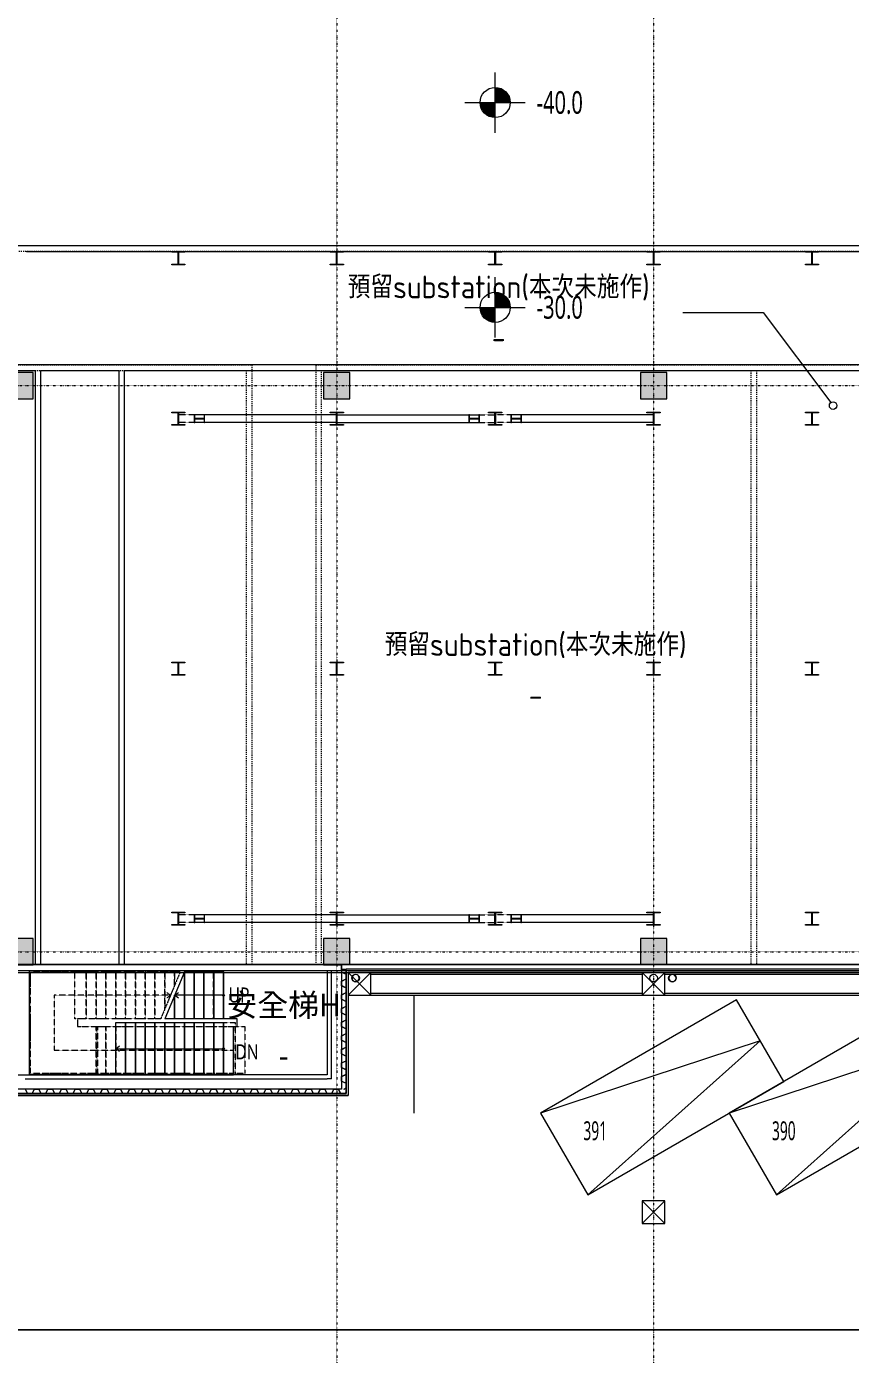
# Model space of a CAD drawing. Extents: x -76427 to 292734, y -42117 to 131250.
# Drawn here: x 68575 to 90421, y -10672 to 24513 of the extents above; entities that cross this region are included whole.
import ezdxf
from ezdxf.enums import TextEntityAlignment as Align

# ---------------------------------------------------------------- set-up
doc = ezdxf.new("R2010")
doc.units = 0
doc.header["$LTSCALE"] = 10
for name, pattern in [('H12PL1$0$CENTERK4', [0.3582, 0.3333, -0.0083, 0.0083, -0.0083]), ('H12PL1$0$JJP_三點線', [0.9, 0.3, -0.15, 0, -0.15, 0, -0.15, 0, -0.15]), ('H12PL1$0$JJP_虛線(退縮線、投影線、地下室範圍、非屬本工程、圖面分區)', [0.45, 0.3, -0.15]), ('H12PL1$0$虛線', [0.846667, 0.423333, -0.423333]), ('XFM7P10ICA$0$H12PL1$0$JJP_三點線', [0.9, 0.3, -0.15, 0, -0.15, 0, -0.15, 0, -0.15]), ('XFM7P10ICA$0$H12PL1$0$TAI_虛線', [5.644, 2.822, -2.822])]:
    doc.linetypes.add(name, pattern=pattern)
for name, color, linetype in [('H12PL1$0$A-LABEL-HIGH.200K', 252, 'Continuous'), ('H12PL1$0$A-OBJE-MEP', 252, 'Continuous'), ('H12PL1$0$A-STRS', 252, 'Continuous'), ('H12PL1$0$A-TEXT', 252, 'Continuous'), ('H12PL1$0$A-WALL-EX', 252, 'Continuous'), ('H12PL1$0$A-WALL-IN', 252, 'Continuous'), ('H12PL1$0$A-WALL-IN.200K', 252, 'Continuous'), ('H12PL1$0$A-ZONE', 252, 'Continuous'), ('H12PL1$0$Hattch', 252, 'Continuous'), ('H12PL1$0$L10_14_DRAN', 252, 'Continuous'), ('H12PL1$0$L10_14_KABE1', 252, 'Continuous'), ('H12PL1$0$L10_14_PKG', 252, 'Continuous'), ('H12PL1$0$L10_14_PKG-NN', 252, 'Continuous'), ('H12PL1$0$L10_14_SIKICHI', 252, 'Continuous'), ('H12PL1$0$L10_14_SITE', 252, 'Continuous'), ('H12PL1$0$L10_14_SUGATA3', 252, 'Continuous'), ('H12PL1$0$S-BEAM-SHOW.200K', 252, 'Continuous'), ('H12PL1$0$S-COL', 252, 'Continuous'), ('H12PL1$0$S-COL.200K', 252, 'Continuous'), ('H12PL1$0$S-FNDN', 252, 'Continuous'), ('H12PL1$0$S-GRID', 252, 'Continuous'), ('H12PL1$0$S-SLAB-SHOW', 252, 'Continuous'), ('H12PL1$0$S-SLAB-SHOW.200K', 252, 'Continuous'), ('XFM7P10ICA$0$H12PL1$0$A-OBJE-MEP', 252, 'Continuous'), ('XFM7P10ICA$0$H12PL1$0$A-WALL-EX', 252, 'Continuous'), ('XFM7P10ICA$0$H12PL1$0$A-WALL-IN', 252, 'Continuous'), ('XFM7P10ICA$0$H12PL1$0$A-WALL-IN-200K.200K', 252, 'Continuous'), ('XFM7P10ICA$0$H12PL1$0$A-ZONE', 252, 'Continuous'), ('XFM7P10ICA$0$H12PL1$0$Hattch', 252, 'Continuous'), ('XFM7P10ICA$0$H12PL1$0$L-ROAD', 252, 'Continuous'), ('XFM7P10ICA$0$H12PL1$0$S-COL', 252, 'Continuous'), ('XFM7P10ICA$0$H12PL1$0$S-FNDN', 252, 'Continuous'), ('XFM7P10ICA$0$H12PL1$0$S-GRID', 252, 'Continuous')]:
    doc.layers.add(name, color=color, linetype=linetype)
doc.styles.add('H12PL1$0$Standard', font='', dxfattribs={"width": 0.8})
doc.styles.add('XFM7P10ICA$0$H12PL1$0$Standard', font='isocp.shx', dxfattribs={"bigfont": 'chineset.shx'})
doc.styles.get('H12PL1$0$Standard').set_extended_font_data('Microsoft JhengHei')

# ---------------------------------------------------------------- blocks, each defined once
blk = doc.blocks.new('XFM7P10ICA$0$H12PL1')
at = {"layer": 'XFM7P10ICA$0$H12PL1$0$Hattch', "linetype": 'Continuous', "lineweight": 0}
for points in [[(68050, 14650), (68750, 14650), (68750, 15350), (68050, 15350)], [(76450, 14650), (77150, 14650), (77150, 15350), (76450, 15350)], [(84850, 14650), (85550, 14650), (85550, 15350), (84850, 15350)], [(68050, 350), (68050, -350), (68150, -350), (68270, -350), (68750, -350), (68750, 350)], [(76450, -350), (76930, -350), (77050, -350), (77150, -350), (77150, 350), (76450, 350)], [(84850, 350), (84850, -350), (85550, -350), (85550, 350)]]:
    blk.add_hatch(color=256, dxfattribs=at).paths.add_polyline_path(points)
at = {"layer": 'XFM7P10ICA$0$H12PL1$0$A-OBJE-MEP', "lineweight": 0, "flags": 128}
for points in [[(77395, -700, 1), (77205, -700, 1)], [(85795, -700, 1), (85605, -700, 1)]]:
    blk.add_lwpolyline(points, format="xyb", close=True, dxfattribs=at)
at = {"layer": 'XFM7P10ICA$0$H12PL1$0$A-OBJE-MEP', "lineweight": 0}
for centre in [(77300, -700), (85700, -700)]:
    blk.add_circle(centre, 100, dxfattribs=at)
at = {"layer": 'XFM7P10ICA$0$H12PL1$0$A-WALL-EX', "lineweight": 0}
for p, q in [((77050, -350), (76930, -350)), ((76930, -350), (76930, -465)), ((77050, -350), (76930, -350)), ((76930, -465), (77050, -465)), ((76930, -465), (77050, -465)), ((126700, -465), (77050, -465))]:
    blk.add_line(p, q, dxfattribs=at)
at = {"layer": 'XFM7P10ICA$0$H12PL1$0$A-WALL-EX', "lineweight": 0, "flags": 128}
for points in [[(76930, -350), (76930, -3640)], [(77050, -350), (76930, -350)], [(126700, -350), (77050, -350)], [(77050, -500), (77050, -465)], [(77050, -3640), (77050, -465)], [(77050, -500), (126700, -500)], [(68150, -3760), (77050, -3760)], [(76930, -3640), (68270, -3640)], [(77050, -3760), (77050, -3640)]]:
    blk.add_lwpolyline(points, dxfattribs=at)
at = {"layer": 'XFM7P10ICA$0$H12PL1$0$A-WALL-IN', "lineweight": 0, "flags": 128}
for points in [[(76450, -350), (68750, -350)], [(76930, -500), (76930, -350)], [(68270, -500), (76930, -500)]]:
    blk.add_lwpolyline(points, dxfattribs=at)
at = {"layer": 'XFM7P10ICA$0$H12PL1$0$A-WALL-IN-200K.200K', "linetype": 'XFM7P10ICA$0$H12PL1$0$TAI_虛線', "lineweight": 0}
for points in [[(167450, 18700), (18450, 18700)], [(167450, 18550), (18450, 18550)], [(18450, 15550), (74550, 15550), (74550, -350)], [(76250, -350), (76250, 15550), (167450, 15550)], [(18450, 15400), (74400, 15400), (74400, -350)], [(76400, -350), (76400, 15400), (167450, 15400)], [(87775, 15400), (87775, -350)], [(87925, 15400), (87925, -350)]]:
    blk.add_lwpolyline(points, dxfattribs=at)
at = {"layer": 'XFM7P10ICA$0$H12PL1$0$A-ZONE', "lineweight": 0}
for p, q in [((85979.49, 16940.16), (88106.61, 16940.16)), ((88106.61, 16940.16), (89900.56, 14548.24))]:
    blk.add_line(p, q, dxfattribs=at)
blk.add_circle((89960.56, 14468.24), 100, dxfattribs=at)
at = {"layer": 'XFM7P10ICA$0$H12PL1$0$Hattch', "lineweight": 0}
for p, q in [((76930, -540.2), (77048.32, -599.36)), ((76931.68, -539.16), (76931.68, -465)), ((76931.68, -539.16), (77050, -598.32)), ((77048.32, -721.04), (77048.32, -599.36)), ((76930, -781.24), (77048.32, -722.08)), ((76930, -901.24), (76930, -781.24)), ((76930, -901.24), (77048.32, -960.4)), ((76931.68, -782.27), (77050, -723.11)), ((76931.68, -900.2), (76931.68, -782.27)), ((76931.68, -900.2), (77050, -959.36)), ((77048.32, -1082.08), (77048.32, -960.4)), ((77050, -959.36), (77050, -1083.11)), ((76930, -1142.27), (77048.32, -1083.11)), ((76930, -1262.27), (76930, -1142.27)), ((76930, -1262.27), (77048.32, -1321.43)), ((76931.68, -1143.31), (77050, -1084.15)), ((76931.68, -1261.24), (76931.68, -1143.31)), ((76931.68, -1261.24), (77050, -1320.4)), ((77048.32, -1443.11), (77048.32, -1321.43)), ((77050, -1320.4), (77050, -1444.15)), ((76930, -1503.31), (77048.32, -1444.15)), ((76930, -1623.31), (76930, -1503.31)), ((76930, -1623.31), (77048.32, -1682.47)), ((76931.68, -1504.35), (77050, -1445.19)), ((76931.68, -1622.27), (76931.68, -1504.35)), ((76931.68, -1622.27), (77050, -1681.43)), ((77048.32, -1804.15), (77048.32, -1682.47)), ((77050, -1681.43), (77050, -1805.19)), ((76930, -1864.35), (77048.32, -1805.19)), ((76930, -1984.35), (76930, -1864.35)), ((76930, -1984.35), (77048.32, -2043.51)), ((76931.68, -1865.39), (77050, -1806.23)), ((76931.68, -1983.31), (76931.68, -1865.39)), ((76931.68, -1983.31), (77050, -2042.47)), ((77048.32, -2165.19), (77048.32, -2043.51)), ((77050, -2042.47), (77050, -2166.23)), ((76930, -2225.39), (77048.32, -2166.23)), ((76930, -2345.39), (76930, -2225.39)), ((76930, -2345.39), (77048.32, -2404.55)), ((76931.68, -2226.43), (77050, -2167.27)), ((76931.68, -2344.35), (76931.68, -2226.43)), ((76931.68, -2344.35), (77050, -2403.51)), ((77048.32, -2526.23), (77048.32, -2404.55)), ((77050, -2403.51), (77050, -2527.27)), ((76930, -2586.43), (77048.32, -2527.27)), ((76930, -2706.43), (76930, -2586.43)), ((76930, -2706.43), (77048.32, -2765.59)), ((76931.68, -2587.47), (77050, -2528.31)), ((76931.68, -2705.39), (76931.68, -2587.47)), ((76931.68, -2705.39), (77050, -2764.55)), ((77048.32, -2887.27), (77048.32, -2765.59)), ((77050, -2764.55), (77050, -2888.31)), ((76930, -2947.47), (77048.32, -2888.31)), ((76930, -3067.47), (76930, -2947.47)), ((76930, -3067.47), (77048.32, -3126.63)), ((76931.68, -2948.5), (77050, -2889.34)), ((76931.68, -3066.43), (76931.68, -2948.5)), ((76931.68, -3066.43), (77050, -3125.59)), ((77048.32, -3248.31), (77048.32, -3126.63)), ((77050, -3125.59), (77050, -3249.34)), ((76930, -3308.5), (77048.32, -3249.34)), ((76930, -3428.5), (76930, -3308.5)), ((76930, -3428.5), (77048.32, -3487.66)), ((76931.68, -3309.54), (77050, -3250.38)), ((76931.68, -3427.47), (76931.68, -3309.54)), ((76931.68, -3427.47), (77050, -3486.63)), ((77048.32, -3609.34), (77048.32, -3487.66)), ((77050, -3486.63), (77050, -3610.38)), ((68537.08, -3641.68), (68596.24, -3760)), ((68538.12, -3640), (68597.28, -3758.32)), ((68721.03, -3760), (68597.28, -3760)), ((68598.31, -3758.32), (68719.99, -3758.32)), ((68779.15, -3640), (68719.99, -3758.32)), ((68780.19, -3641.68), (68721.03, -3760)), ((68779.15, -3640), (68899.15, -3640)), ((68780.19, -3641.68), (68898.12, -3641.68)), ((68898.12, -3641.68), (68957.28, -3760)), ((68899.15, -3640), (68958.31, -3758.32)), ((69082.07, -3760), (68958.31, -3760)), ((68959.35, -3758.32), (69081.03, -3758.32)), ((69140.19, -3640), (69081.03, -3758.32)), ((69141.23, -3641.68), (69082.07, -3760)), ((69140.19, -3640), (69260.19, -3640)), ((69141.23, -3641.68), (69259.15, -3641.68)), ((69259.15, -3641.68), (69318.31, -3760)), ((69260.19, -3640), (69319.35, -3758.32)), ((69443.11, -3760), (69319.35, -3760)), ((69320.39, -3758.32), (69442.07, -3758.32)), ((69501.23, -3640), (69442.07, -3758.32)), ((69502.27, -3641.68), (69443.11, -3760)), ((69501.23, -3640), (69621.23, -3640)), ((69502.27, -3641.68), (69620.19, -3641.68)), ((69620.19, -3641.68), (69679.35, -3760)), ((69621.23, -3640), (69680.39, -3758.32)), ((69804.15, -3760), (69680.39, -3760)), ((69681.43, -3758.32), (69803.11, -3758.32)), ((69862.27, -3640), (69803.11, -3758.32)), ((69863.31, -3641.68), (69804.15, -3760)), ((69862.27, -3640), (69982.27, -3640)), ((69863.31, -3641.68), (69981.23, -3641.68)), ((69981.23, -3641.68), (70040.39, -3760)), ((69982.27, -3640), (70041.43, -3758.32)), ((70165.19, -3760), (70041.43, -3760)), ((70042.47, -3758.32), (70164.15, -3758.32)), ((70223.31, -3640), (70164.15, -3758.32)), ((70224.35, -3641.68), (70165.19, -3760)), ((70223.31, -3640), (70343.31, -3640)), ((70224.35, -3641.68), (70342.27, -3641.68)), ((70342.27, -3641.68), (70401.43, -3760)), ((70343.31, -3640), (70402.47, -3758.32)), ((70526.22, -3760), (70402.47, -3760)), ((70403.51, -3758.32), (70525.19, -3758.32)), ((70584.35, -3640), (70525.19, -3758.32)), ((70585.38, -3641.68), (70526.22, -3760)), ((70584.35, -3640), (70704.35, -3640)), ((70585.38, -3641.68), (70703.31, -3641.68)), ((70703.31, -3641.68), (70762.47, -3760)), ((70704.35, -3640), (70763.51, -3758.32)), ((70887.26, -3760), (70763.51, -3760)), ((70764.54, -3758.32), (70886.22, -3758.32)), ((70945.38, -3640), (70886.22, -3758.32)), ((70946.42, -3641.68), (70887.26, -3760)), ((70945.38, -3640), (71065.38, -3640)), ((70946.42, -3641.68), (71064.35, -3641.68)), ((71064.35, -3641.68), (71123.51, -3760)), ((71065.38, -3640), (71124.54, -3758.32)), ((71248.3, -3760), (71124.54, -3760)), ((71125.58, -3758.32), (71247.26, -3758.32)), ((71306.42, -3640), (71247.26, -3758.32)), ((71307.46, -3641.68), (71248.3, -3760)), ((71306.42, -3640), (71426.42, -3640)), ((71307.46, -3641.68), (71425.38, -3641.68)), ((71425.38, -3641.68), (71484.54, -3760)), ((71426.42, -3640), (71485.58, -3758.32)), ((71609.34, -3760), (71485.58, -3760)), ((71486.62, -3758.32), (71608.3, -3758.32)), ((71667.46, -3640), (71608.3, -3758.32)), ((71668.5, -3641.68), (71609.34, -3760)), ((71667.46, -3640), (71787.46, -3640)), ((71668.5, -3641.68), (71786.42, -3641.68)), ((71786.42, -3641.68), (71845.58, -3760)), ((71787.46, -3640), (71846.62, -3758.32)), ((71970.38, -3760), (71846.62, -3760)), ((71847.66, -3758.32), (71969.34, -3758.32)), ((72028.5, -3640), (71969.34, -3758.32)), ((72029.54, -3641.68), (71970.38, -3760)), ((72028.5, -3640), (72148.5, -3640)), ((72029.54, -3641.68), (72147.46, -3641.68)), ((72147.46, -3641.68), (72206.62, -3760)), ((72148.5, -3640), (72207.66, -3758.32)), ((72331.42, -3760), (72207.66, -3760)), ((72208.7, -3758.32), (72330.38, -3758.32)), ((72389.54, -3640), (72330.38, -3758.32)), ((72390.58, -3641.68), (72331.42, -3760)), ((72389.54, -3640), (72509.54, -3640)), ((72390.58, -3641.68), (72508.5, -3641.68)), ((72508.5, -3641.68), (72567.66, -3760)), ((72509.54, -3640), (72568.7, -3758.32)), ((72692.45, -3760), (72568.7, -3760)), ((72569.74, -3758.32), (72691.42, -3758.32)), ((72750.58, -3640), (72691.42, -3758.32)), ((72751.61, -3641.68), (72692.45, -3760)), ((72750.58, -3640), (72870.58, -3640)), ((72751.61, -3641.68), (72869.54, -3641.68)), ((72869.54, -3641.68), (72928.7, -3760)), ((72870.58, -3640), (72929.74, -3758.32)), ((73053.49, -3760), (72929.74, -3760)), ((72930.77, -3758.32), (73052.45, -3758.32)), ((73111.61, -3640), (73052.45, -3758.32)), ((73112.65, -3641.68), (73053.49, -3760)), ((73111.61, -3640), (73231.61, -3640)), ((73112.65, -3641.68), (73230.58, -3641.68)), ((73230.58, -3641.68), (73289.74, -3760)), ((73231.61, -3640), (73290.77, -3758.32)), ((73414.53, -3760), (73290.77, -3760)), ((73291.81, -3758.32), (73413.49, -3758.32)), ((73472.65, -3640), (73413.49, -3758.32)), ((73473.69, -3641.68), (73414.53, -3760)), ((73472.65, -3640), (73592.65, -3640)), ((73473.69, -3641.68), (73591.61, -3641.68)), ((73591.61, -3641.68), (73650.77, -3760)), ((73592.65, -3640), (73651.81, -3758.32)), ((73775.57, -3760), (73651.81, -3760)), ((73652.85, -3758.32), (73774.53, -3758.32)), ((73833.69, -3640), (73774.53, -3758.32)), ((73834.73, -3641.68), (73775.57, -3760)), ((73833.69, -3640), (73953.69, -3640)), ((73834.73, -3641.68), (73952.65, -3641.68)), ((73952.65, -3641.68), (74011.81, -3760)), ((73953.69, -3640), (74012.85, -3758.32)), ((74136.61, -3760), (74012.85, -3760)), ((74013.89, -3758.32), (74135.57, -3758.32)), ((74194.73, -3640), (74135.57, -3758.32)), ((74195.77, -3641.68), (74136.61, -3760)), ((74194.73, -3640), (74314.73, -3640)), ((74195.77, -3641.68), (74313.69, -3641.68)), ((74313.69, -3641.68), (74372.85, -3760)), ((74314.73, -3640), (74373.89, -3758.32)), ((74497.65, -3760), (74373.89, -3760)), ((74374.93, -3758.32), (74496.61, -3758.32)), ((74555.77, -3640), (74496.61, -3758.32)), ((74556.81, -3641.68), (74497.65, -3760)), ((74555.77, -3640), (74675.77, -3640)), ((74556.81, -3641.68), (74674.73, -3641.68)), ((74674.73, -3641.68), (74733.89, -3760)), ((74675.77, -3640), (74734.93, -3758.32)), ((74858.68, -3760), (74734.93, -3760)), ((74735.97, -3758.32), (74857.65, -3758.32)), ((74916.81, -3640), (74857.65, -3758.32)), ((74917.84, -3641.68), (74858.68, -3760)), ((74916.81, -3640), (75036.81, -3640)), ((74917.84, -3641.68), (75035.77, -3641.68)), ((75035.77, -3641.68), (75094.93, -3760)), ((75036.81, -3640), (75095.97, -3758.32)), ((75219.72, -3760), (75095.97, -3760)), ((75097, -3758.32), (75218.68, -3758.32)), ((75277.84, -3640), (75218.68, -3758.32)), ((75278.88, -3641.68), (75219.72, -3760)), ((75277.84, -3640), (75397.84, -3640)), ((75278.88, -3641.68), (75396.81, -3641.68)), ((75396.81, -3641.68), (75455.97, -3760)), ((75397.84, -3640), (75457, -3758.32)), ((75580.76, -3760), (75457, -3760)), ((75458.04, -3758.32), (75579.72, -3758.32)), ((75638.88, -3640), (75579.72, -3758.32)), ((75639.92, -3641.68), (75580.76, -3760)), ((75638.88, -3640), (75758.88, -3640)), ((75639.92, -3641.68), (75757.84, -3641.68)), ((75757.84, -3641.68), (75817, -3760)), ((75758.88, -3640), (75818.04, -3758.32)), ((75941.8, -3760), (75818.04, -3760)), ((75819.08, -3758.32), (75940.76, -3758.32)), ((75999.92, -3640), (75940.76, -3758.32)), ((76000.96, -3641.68), (75941.8, -3760)), ((75999.92, -3640), (76119.92, -3640)), ((76000.96, -3641.68), (76118.88, -3641.68)), ((76118.88, -3641.68), (76178.04, -3760)), ((76119.92, -3640), (76179.08, -3758.32)), ((76302.84, -3760), (76179.08, -3760)), ((76180.12, -3758.32), (76301.8, -3758.32)), ((76360.96, -3640), (76301.8, -3758.32)), ((76362, -3641.68), (76302.84, -3760)), ((76360.96, -3640), (76480.96, -3640)), ((76362, -3641.68), (76479.92, -3641.68)), ((76479.92, -3641.68), (76539.08, -3760)), ((76480.96, -3640), (76540.12, -3758.32)), ((76663.88, -3760), (76540.12, -3760)), ((76541.16, -3758.32), (76662.84, -3758.32)), ((76722, -3640), (76662.84, -3758.32)), ((76723.04, -3641.68), (76663.88, -3760)), ((76722, -3640), (76842, -3640)), ((76723.04, -3641.68), (76840.96, -3641.68)), ((76840.96, -3641.68), (76900.12, -3760)), ((76842, -3640), (76901.16, -3758.32)), ((76902.2, -3758.32), (76930, -3758.32)), ((76930, -3758.32), (77023.88, -3758.32)), ((76989.09, -3640), (77048.32, -3610.38)), ((76992.84, -3640), (77050, -3611.42)), ((77032.02, -3742.02), (77023.88, -3758.32)), ((77033.28, -3743.28), (77024.91, -3760)), ((77050, -3706.07), (77032.02, -3742.02)), ((77050, -3709.83), (77033.28, -3743.28))]:
    blk.add_line(p, q, dxfattribs=at)
at = {"layer": 'XFM7P10ICA$0$H12PL1$0$L-ROAD', "lineweight": 0, "flags": 128}
blk.add_lwpolyline([(151150, -2700), (127250, -2700), (127250, -4120), (126650, -4120), (126650, -552.88), (77100, -552.88), (77100, -3810), (68100, -3810), (68100, -552.88), (18050, -552.88), (18050, -2700), (17450, -2700), (17450, -552.88), (-550, -552.88), (-550, -4462.88), (-15800, -4460), (-15800, -9999.44), (244200.03, -10064.78)], dxfattribs=at)
at = {"layer": 'XFM7P10ICA$0$H12PL1$0$S-COL', "lineweight": 0, "flags": 128}
for points in [[(68050, 14650), (68750, 14650), (68750, 15350), (68050, 15350)], [(76450, 14650), (77150, 14650), (77150, 15350), (76450, 15350)], [(84850, 14650), (85550, 14650), (85550, 15350), (84850, 15350)]]:
    blk.add_lwpolyline(points, close=True, dxfattribs=at)
for points in [[(68270, -350), (68750, -350), (68750, 350), (68050, 350), (68050, -350)], [(77150, -350), (77150, 350), (76450, 350), (76450, -350), (76930, -350)], [(85550, -350), (85550, 350), (84850, 350), (84850, -350)]]:
    blk.add_lwpolyline(points, dxfattribs=at)
at = {"layer": 'XFM7P10ICA$0$H12PL1$0$S-FNDN', "lineweight": 0, "flags": 128}
blk.add_lwpolyline([(17700, 15300), (-480.5, 15300), (-480.5, -500), (93900, -500), (93900, 74700), (17700, 74700)], close=True, dxfattribs=at)
at = {"layer": 'XFM7P10ICA$0$H12PL1$0$S-GRID', "linetype": 'XFM7P10ICA$0$H12PL1$0$JJP_三點線', "lineweight": 0}
for p, q in [((76800, 128250), (76800, -28000)), ((85200, 128250), (85200, -28000)), ((-29000, 15000), (289600, 15000)), ((-29000, 0), (289600, 0))]:
    blk.add_line(p, q, dxfattribs=at)
at = {"layer": 'XFM7P10ICA$0$H12PL1$0$A-ZONE', "style": 'XFM7P10ICA$0$H12PL1$0$Standard'}
for s, p in [('預留substation(本次未施作)', (81093.86, 17913.64)), ('-', (81093.86, 16567.19)), ('預留substation(本次未施作)', (82072.96, 8438.13)), ('-', (82072.96, 7091.68))]:
    blk.add_text(s, height=600, dxfattribs=at).set_placement(p, align=Align.TOP_CENTER)
blk = doc.blocks.new('XFM7P10ICA')
blk.add_blockref('XFM7P10ICA$0$H12PL1', (0, 0))
blk = doc.blocks.new('H12PL1')
at = {"layer": 'H12PL1$0$Hattch', "linetype": 'Continuous', "lineweight": 0}
for points in [[(81000, 22500), (81400, 22500), (81369.55, 22653.07), (81282.84, 22782.84), (81153.07, 22869.55), (81000, 22900)], [(81000, 22500), (80600, 22500), (80630.45, 22346.93), (80717.16, 22217.16), (80846.93, 22130.45), (81000, 22100)], [(81000, 17071.41), (81400, 17071.41), (81369.55, 17224.48), (81282.84, 17354.25), (81153.07, 17440.96), (81000, 17471.41)], [(81000, 17071.41), (80600, 17071.41), (80630.45, 16918.33), (80717.16, 16788.56), (80846.93, 16701.85), (81000, 16671.41)]]:
    blk.add_hatch(color=256, dxfattribs=at).paths.add_polyline_path(points)
at = {"layer": 'H12PL1$0$A-LABEL-HIGH.200K', "lineweight": 0}
for p, q in [((81000, 21700), (81000, 23300)), ((80200, 22500), (81800, 22500)), ((81000, 16271.41), (81000, 17871.41)), ((80200, 17071.41), (81800, 17071.41))]:
    blk.add_line(p, q, dxfattribs=at)
for centre in [(81000, 22500), (81000, 17071.41)]:
    blk.add_circle(centre, 400, dxfattribs=at)
at = {"layer": 'H12PL1$0$A-OBJE-MEP', "lineweight": 0, "flags": 128}
for points in [[(77395, -700, 1), (77205, -700, 1)], [(85795, -700, 1), (85605, -700, 1)]]:
    blk.add_lwpolyline(points, format="xyb", close=True, dxfattribs=at)
at = {"layer": 'H12PL1$0$A-OBJE-MEP', "lineweight": 0}
for centre in [(77300, -700), (85700, -700)]:
    blk.add_circle(centre, 100, dxfattribs=at)
at = {"layer": 'H12PL1$0$A-STRS', "linetype": 'H12PL1$0$虛線', "lineweight": 0}
for p, q in [((68680, -3230), (68680, -530)), ((68680, -530), (69853.32, -530)), ((69853.32, -530), (70160, -530)), ((70160, -530), (72651.69, -530)), ((70160, -1780), (69930, -1780)), ((69930, -1780), (69930, -1980)), ((69930, -1980), (70420, -1980)), ((72131.69, -1780), (70160, -1780)), ((70420, -1980), (74060, -1980)), ((70420, -3230), (68680, -3230)), ((74060, -3230), (70420, -3230))]:
    blk.add_line(p, q, dxfattribs=at)
at = {"layer": 'H12PL1$0$A-STRS', "linetype": 'H12PL1$0$JJP_虛線(退縮線、投影線、地下室範圍、非屬本工程、圖面分區)', "lineweight": 0}
for p, q in [((68680, -3230), (68680, -530)), ((68680, -530), (70160, -530)), ((69853.32, -1780), (69853.32, -530)), ((70160, -530), (70160, -1780)), ((70160, -530), (70160, -1780)), ((70160, -530), (70160, -1780)), ((70160, -1780), (70160, -530)), ((70160, -530), (70420, -530)), ((70160, -530), (70160, -1780)), ((70420, -530), (70420, -1780)), ((70420, -1780), (70420, -530)), ((70420, -530), (70680, -530)), ((70420, -530), (70420, -1780)), ((70680, -530), (70680, -1780)), ((70680, -1780), (70680, -530)), ((70680, -530), (70940, -530)), ((70680, -530), (70680, -1780)), ((70940, -530), (70940, -1780)), ((70940, -1780), (70940, -530)), ((70940, -530), (71200, -530)), ((70940, -530), (70940, -1780)), ((71200, -530), (71200, -1780)), ((71200, -1780), (71200, -530)), ((71200, -530), (71460, -530)), ((71200, -530), (71200, -1780)), ((71460, -530), (71460, -1780)), ((71460, -1780), (71460, -530)), ((71460, -530), (71720, -530)), ((71460, -530), (71460, -1780)), ((71720, -530), (71720, -1780)), ((71720, -1780), (71720, -530)), ((71720, -530), (71980, -530)), ((71720, -530), (71720, -1780)), ((71980, -530), (71980, -1780)), ((71980, -1780), (71980, -530)), ((71980, -530), (72240, -530)), ((71980, -530), (71980, -1780)), ((72651.69, -530), (72131.69, -1780)), ((72240, -530), (72240, -1519.64)), ((72240, -1519.64), (72240, -530)), ((72240, -530), (72500, -530)), ((72240, -530), (72240, -1519.64)), ((72500, -530), (72500, -894.65)), ((72500, -894.65), (72500, -530)), ((72500, -530), (72651.69, -530)), ((72500, -530), (72500, -894.65)), ((73535.65, -1780), (73535.65, -530)), ((70160, -1155), (69305, -1155)), ((69305, -1155), (69305, -2605)), ((72391.69, -1155), (70160, -1155)), ((72291.69, -1080), (72391.69, -1155)), ((72391.69, -1155), (72291.69, -1230)), ((69930, -1780), (69853.32, -1780)), ((70160, -1780), (69930, -1780)), ((69930, -1780), (69930, -1980)), ((69930, -1980), (70420, -1980)), ((70420, -1780), (70160, -1780)), ((70680, -1780), (70420, -1780)), ((70420, -3230), (70420, -1980)), ((70420, -3230), (70420, -1980)), ((70420, -1980), (70420, -3230)), ((70420, -3230), (70420, -1980)), ((70420, -1980), (70680, -1980)), ((70466.68, -3230), (70466.68, -1980)), ((70940, -1780), (70680, -1780)), ((70680, -3230), (70680, -1980)), ((70680, -1980), (70680, -3230)), ((70680, -3230), (70680, -1980)), ((70680, -1980), (70940, -1980)), ((71200, -1780), (70940, -1780)), ((70940, -3230), (70940, -1980)), ((70940, -1980), (70940, -3230)), ((70940, -3230), (70940, -1980)), ((70940, -1980), (71200, -1980)), ((71196.44, -1880), (71196.44, -3260)), ((71460, -1780), (71200, -1780)), ((71200, -3230), (71200, -1980)), ((71200, -1980), (71200, -3230)), ((71200, -3230), (71200, -1980)), ((71200, -1980), (71460, -1980)), ((71720, -1780), (71460, -1780)), ((71460, -3230), (71460, -1980)), ((71460, -1980), (71460, -3230)), ((71460, -3230), (71460, -1980)), ((71460, -1980), (71720, -1980)), ((71980, -1780), (71720, -1780)), ((71720, -3230), (71720, -1980)), ((71720, -1980), (71720, -3230)), ((71720, -3230), (71720, -1980)), ((71720, -1980), (71980, -1980)), ((72131.69, -1780), (71980, -1780)), ((71980, -3230), (71980, -1980)), ((71980, -1980), (71980, -3230)), ((71980, -3230), (71980, -1980)), ((71980, -1980), (72240, -1980)), ((72240, -3230), (72240, -1980)), ((72240, -1980), (72240, -3230)), ((72240, -3230), (72240, -1980)), ((72240, -1980), (72500, -1980)), ((72500, -3230), (72500, -1980)), ((72500, -1980), (72500, -3230)), ((72500, -3230), (72500, -1980)), ((72500, -1980), (72760, -1980)), ((72760, -3230), (72760, -1980)), ((72760, -1980), (72760, -3230)), ((72760, -3230), (72760, -1980)), ((72760, -1980), (73020, -1980)), ((73020, -3230), (73020, -1980)), ((73020, -1980), (73020, -3230)), ((73020, -3230), (73020, -1980)), ((73020, -1980), (73280, -1980)), ((73280, -3230), (73280, -1980)), ((73280, -1980), (73280, -3230)), ((73280, -3230), (73280, -1980)), ((73280, -1980), (73540, -1980)), ((73540, -3230), (73540, -1980)), ((73540, -1980), (73540, -3230)), ((73540, -3230), (73540, -1980)), ((73540, -1980), (73800, -1980)), ((73800, -1880), (74108.44, -1880)), ((73800, -3230), (73800, -1980)), ((73800, -1980), (73800, -3230)), ((73800, -3230), (73800, -1980)), ((73800, -1980), (74060, -1980)), ((74060, -1980), (74366.68, -1980)), ((74060, -3230), (74060, -1980)), ((74060, -1980), (74060, -3230)), ((74108.44, -1880), (74108.44, -3260)), ((74366.68, -1980), (74366.68, -3230)), ((69305, -2605), (70420, -2605)), ((70420, -2605), (73800, -2605)), ((73800, -2605), (74060, -2605)), ((70420, -3230), (68680, -3230)), ((70680, -3230), (70420, -3230)), ((70940, -3230), (70680, -3230)), ((71200, -3230), (70940, -3230)), ((71460, -3230), (71200, -3230)), ((71720, -3230), (71460, -3230)), ((71980, -3230), (71720, -3230)), ((72240, -3230), (71980, -3230)), ((72500, -3230), (72240, -3230)), ((72760, -3230), (72500, -3230)), ((73020, -3230), (72760, -3230)), ((73280, -3230), (73020, -3230)), ((73540, -3230), (73280, -3230)), ((73800, -3230), (73540, -3230)), ((74060, -3230), (73800, -3230)), ((74108.44, -3260), (73800, -3260)), ((74366.68, -3230), (74060, -3230))]:
    blk.add_line(p, q, dxfattribs=at)
at = {"layer": 'H12PL1$0$A-STRS', "lineweight": 0}
for p, q in [((72760, -530), (72240, -1780)), ((72760, -530), (73800, -530)), ((72760, -530), (72760, -1780)), ((72760, -1780), (72760, -530)), ((72760, -530), (73020, -530)), ((72760, -530), (72760, -1780)), ((73020, -530), (73020, -1780)), ((73020, -1780), (73020, -530)), ((73020, -530), (73280, -530)), ((73020, -530), (73020, -1780)), ((73280, -530), (73280, -1780)), ((73280, -1780), (73280, -530)), ((73280, -530), (73540, -530)), ((73280, -530), (73280, -1780)), ((73540, -530), (73540, -1780)), ((73540, -1780), (73540, -530)), ((73540, -530), (73800, -530)), ((73540, -530), (73540, -1780)), ((73800, -530), (73800, -1780)), ((73800, -530), (73800, -1780)), ((72500, -1155), (72600, -1080)), ((72500, -1155), (72500, -1780)), ((72500, -1780), (72500, -1155)), ((72500, -1155), (72500, -1780)), ((73540, -1155), (72500, -1155)), ((72600, -1230), (72500, -1155)), ((73800, -1155), (73540, -1155)), ((70940, -3260), (70940, -1880)), ((70940, -1880), (73800, -1880)), ((70940, -3260), (70940, -1880)), ((70940, -1880), (71200, -1880)), ((71200, -3260), (71200, -1880)), ((71200, -1880), (71200, -3260)), ((71200, -3260), (71200, -1880)), ((71200, -1880), (71460, -1880)), ((71460, -3260), (71460, -1880)), ((71460, -1880), (71460, -3260)), ((71460, -3260), (71460, -1880)), ((71460, -1880), (71720, -1880)), ((71720, -3260), (71720, -1880)), ((71720, -1880), (71720, -3260)), ((71720, -3260), (71720, -1880)), ((71720, -1880), (71980, -1880)), ((71980, -3260), (71980, -1880)), ((71980, -1880), (71980, -3260)), ((71980, -3260), (71980, -1880)), ((71980, -1880), (72240, -1880)), ((73800, -1780), (72240, -1780)), ((72500, -1780), (72240, -1780)), ((72240, -3260), (72240, -1880)), ((72240, -1880), (72240, -3260)), ((72240, -3260), (72240, -1880)), ((72240, -1880), (72500, -1880)), ((72760, -1780), (72500, -1780)), ((72500, -3260), (72500, -1880)), ((72500, -1880), (72500, -3260)), ((72500, -3260), (72500, -1880)), ((72500, -1880), (72760, -1880)), ((73020, -1780), (72760, -1780)), ((72760, -3260), (72760, -1880)), ((72760, -1880), (72760, -3260)), ((72760, -3260), (72760, -1880)), ((72760, -1880), (73020, -1880)), ((73280, -1780), (73020, -1780)), ((73020, -3260), (73020, -1880)), ((73020, -1880), (73020, -3260)), ((73020, -3260), (73020, -1880)), ((73020, -1880), (73280, -1880)), ((73540, -1780), (73280, -1780)), ((73280, -3260), (73280, -1880)), ((73280, -1880), (73280, -3260)), ((73280, -3260), (73280, -1880)), ((73280, -1880), (73540, -1880)), ((73800, -1780), (73540, -1780)), ((73540, -3260), (73540, -1880)), ((73540, -1880), (73540, -3260)), ((73540, -3260), (73540, -1880)), ((73540, -1880), (73800, -1880)), ((73800, -3260), (73800, -1880)), ((73800, -1880), (73800, -3260)), ((70940, -2570), (71040, -2495)), ((70940, -2570), (71200, -2570)), ((71040, -2645), (70940, -2570)), ((71200, -2570), (73540, -2570)), ((73540, -2570), (73800, -2570)), ((73800, -3260), (70940, -3260)), ((71200, -3260), (70940, -3260)), ((71460, -3260), (71200, -3260)), ((71720, -3260), (71460, -3260)), ((71980, -3260), (71720, -3260)), ((72240, -3260), (71980, -3260)), ((72500, -3260), (72240, -3260)), ((72760, -3260), (72500, -3260)), ((73020, -3260), (72760, -3260)), ((73280, -3260), (73020, -3260)), ((73540, -3260), (73280, -3260)), ((73800, -3260), (73540, -3260))]:
    blk.add_line(p, q, dxfattribs=at)
at = {"layer": 'H12PL1$0$A-STRS', "lineweight": 0, "flags": 128}
for points in [[(73800, -1180, -1), (73800, -1130, -1)], [(73800, -2595, -1), (73800, -2545, -1)]]:
    blk.add_lwpolyline(points, format="xyb", close=True, dxfattribs=at)
at = {"layer": 'H12PL1$0$A-WALL-EX', "lineweight": 0}
for p, q in [((77050, -350), (76930, -350)), ((76930, -350), (76930, -465)), ((77050, -350), (76930, -350)), ((76930, -465), (77050, -465)), ((76930, -465), (77050, -465)), ((126700, -465), (77050, -465))]:
    blk.add_line(p, q, dxfattribs=at)
at = {"layer": 'H12PL1$0$A-WALL-EX', "lineweight": 0, "flags": 128}
for points in [[(76930, -350), (76930, -3640)], [(77050, -350), (76930, -350)], [(126735, -350), (77050, -350)], [(77050, -500), (77050, -465)], [(77050, -3640), (77050, -465)], [(77050, -500), (126700, -500)], [(77050, -500), (126700, -500)], [(77050, -500), (126700, -500)], [(77050, -500), (126700, -500)], [(77050, -500), (126700, -500)], [(77050, -500), (126700, -500)], [(77050, -500), (126700, -500)], [(77050, -500), (126700, -500)], [(68150, -3760), (77050, -3760)], [(76930, -3640), (68270, -3640)], [(77050, -3760), (77050, -3640)]]:
    blk.add_lwpolyline(points, dxfattribs=at)
at = {"layer": 'H12PL1$0$A-WALL-IN', "lineweight": 0, "flags": 128}
for points in [[(68800, -350), (68750, -350)], [(76450, -350), (68950, -350)], [(76930, -500), (76930, -350)], [(68650, -3259.5), (68650, -500)], [(68650, -500), (76549.5, -500)], [(76549.5, -500), (76549.5, -3259.5)], [(76662.5, -3372.5), (76662.5, -500)], [(76662.5, -500), (76930, -500)], [(68537, -3372.5), (68650, -3372.5)], [(76549.5, -3259.5), (68650, -3259.5)], [(68650, -3372.5), (76549.5, -3372.5)], [(76662.5, -3372.5), (76549.5, -3372.5)]]:
    blk.add_lwpolyline(points, dxfattribs=at)
at = {"layer": 'H12PL1$0$A-WALL-IN.200K', "lineweight": 0, "flags": 128}
for points in [[(243150, 18700), (39500, 18700)], [(68575, 18550), (72425, 18550)], [(72775, 18550), (76625, 18550)], [(76975, 18550), (80825, 18550)], [(81175, 18550), (85025, 18550)], [(85375, 18550), (89225, 18550)], [(89575, 18550), (93425, 18550)], [(167450, 15550), (42650, 15550)], [(42800, 15400), (68800, 15400)], [(68800, 15400), (68800, -350)], [(68950, 15400), (71025, 15400)], [(68950, -350), (68950, 15400)], [(71025, 15400), (71025, -330)], [(71175, 15400), (93150, 15400)], [(71175, -330), (71175, 15400)], [(71025, -330), (71175, -330)]]:
    blk.add_lwpolyline(points, dxfattribs=at)
at = {"layer": 'H12PL1$0$L10_14_DRAN', "lineweight": 0}
for centre in [(77300, -700), (85200, -700)]:
    blk.add_circle(centre, 100, dxfattribs=at)
at = {"layer": 'H12PL1$0$L10_14_KABE1', "lineweight": 0}
for p, q in [((126650, -550), (77100, -550)), ((77100, -550), (77100, -3810)), ((68100, -3810), (77100, -3810))]:
    blk.add_line(p, q, dxfattribs=at)
at = {"layer": 'H12PL1$0$L10_14_PKG', "lineweight": 0, "flags": 128}
for points in [[(83456.49, -6441.61), (88652.64, -3441.61), (87402.64, -1276.55), (82206.49, -4276.55)], [(88456.49, -6441.61), (93652.64, -3441.61), (92402.64, -1276.55), (87206.49, -4276.55)]]:
    blk.add_lwpolyline(points, close=True, dxfattribs=at)
for points in [[(83456.49, -6441.61), (88027.64, -2359.08), (82206.49, -4276.55)], [(88456.49, -6441.61), (93027.64, -2359.08), (87206.49, -4276.55)]]:
    blk.add_lwpolyline(points, dxfattribs=at)
at = {"layer": 'H12PL1$0$L10_14_SIKICHI', "linetype": 'H12PL1$0$CENTERK4', "lineweight": 0}
blk.add_line((263352.82, -10066.2), (-23200, -9996.16), dxfattribs=at)
at = {"layer": 'H12PL1$0$L10_14_SITE', "lineweight": 0}
blk.add_line((78850, -4276.55), (78850, -1150), dxfattribs=at)
at = {"layer": 'H12PL1$0$L10_14_SUGATA3', "lineweight": 0}
for p, q in [((77100, -550), (77700, -1150)), ((77100, -1150), (77700, -550)), ((77700, -600), (84900, -600)), ((84900, -1150), (85500, -550)), ((84900, -550), (85500, -1150)), ((85500, -600), (93300, -600)), ((77700, -1100), (84900, -1100)), ((77700, -1150), (126050, -1150)), ((85500, -1100), (93300, -1100)), ((84900, -7200), (85500, -6600)), ((84900, -6600), (85500, -7200))]:
    blk.add_line(p, q, dxfattribs=at)
at = {"layer": 'H12PL1$0$L10_14_SUGATA3', "lineweight": 0, "flags": 128}
for points in [[(77100, -1150), (77700, -1150), (77700, -550), (77100, -550)], [(84900, -1150), (85500, -1150), (85500, -550), (84900, -550)], [(84900, -7200), (85500, -7200), (85500, -6600), (84900, -6600)]]:
    blk.add_lwpolyline(points, close=True, dxfattribs=at)
at = {"layer": 'H12PL1$0$S-BEAM-SHOW.200K', "linetype": 'H12PL1$0$JJP_虛線(退縮線、投影線、地下室範圍、非屬本工程、圖面分區)', "lineweight": 0}
for p, q in [((73017.65, 14225), (72600, 14225)), ((72600, 14225), (72600, 14025)), ((80582.35, 14225), (81000, 14225)), ((81417.65, 14225), (81000, 14225)), ((73017.65, 14025), (72600, 14025)), ((80582.35, 14025), (81000, 14025)), ((81417.65, 14025), (81000, 14025)), ((73017.65, 975), (72600, 975)), ((72600, 975), (72600, 775)), ((73017.65, 775), (72600, 775)), ((80582.35, 975), (81000, 975)), ((80582.35, 775), (81000, 775)), ((81417.65, 975), (81000, 975)), ((81417.65, 775), (81000, 775))]:
    blk.add_line(p, q, dxfattribs=at)
at = {"layer": 'H12PL1$0$S-BEAM-SHOW.200K', "lineweight": 0}
for p, q in [((76800, 14225), (73017.65, 14225)), ((73034.45, 14225), (73017.65, 14225)), ((73017.65, 14225), (73017.65, 14025)), ((73034.45, 14135), (73034.45, 14225)), ((73036.91, 14130.76), (73034.45, 14135)), ((73034.45, 14115), (73036.91, 14119.24)), ((73034.45, 14025), (73034.45, 14115)), ((73042.85, 14129), (73036.91, 14130.76)), ((73036.91, 14119.24), (73042.85, 14121)), ((73272.46, 14129), (73042.85, 14129)), ((73042.85, 14121), (73272.46, 14121)), ((73278.4, 14130.76), (73272.46, 14129)), ((73272.46, 14121), (73278.4, 14119.24)), ((73280.86, 14135), (73278.4, 14130.76)), ((73278.4, 14119.24), (73280.86, 14115)), ((73297.66, 14225), (73280.86, 14225)), ((73280.86, 14225), (73280.86, 14135)), ((73280.86, 14115), (73280.86, 14025)), ((73297.66, 14025), (73297.66, 14225)), ((76800, 14225), (80582.35, 14225)), ((80319.14, 14225), (80302.34, 14225)), ((80302.34, 14225), (80302.34, 14025)), ((80319.14, 14135), (80319.14, 14225)), ((80321.6, 14130.76), (80319.14, 14135)), ((80319.14, 14115), (80321.6, 14119.24)), ((80319.14, 14025), (80319.14, 14115)), ((80327.54, 14129), (80321.6, 14130.76)), ((80321.6, 14119.24), (80327.54, 14121)), ((80557.15, 14129), (80327.54, 14129)), ((80327.54, 14121), (80557.15, 14121)), ((80563.09, 14130.76), (80557.15, 14129)), ((80557.15, 14121), (80563.09, 14119.24)), ((80565.55, 14135), (80563.09, 14130.76)), ((80563.09, 14119.24), (80565.55, 14115)), ((80582.35, 14225), (80565.55, 14225)), ((80565.55, 14225), (80565.55, 14135)), ((80565.55, 14115), (80565.55, 14025)), ((80582.35, 14025), (80582.35, 14225)), ((85200, 14225), (81417.65, 14225)), ((81434.45, 14225), (81417.65, 14225)), ((81417.65, 14225), (81417.65, 14025)), ((81434.45, 14135), (81434.45, 14225)), ((81436.91, 14130.76), (81434.45, 14135)), ((81434.45, 14115), (81436.91, 14119.24)), ((81434.45, 14025), (81434.45, 14115)), ((81442.85, 14129), (81436.91, 14130.76)), ((81436.91, 14119.24), (81442.85, 14121)), ((81672.46, 14129), (81442.85, 14129)), ((81442.85, 14121), (81672.46, 14121)), ((81678.4, 14130.76), (81672.46, 14129)), ((81672.46, 14121), (81678.4, 14119.24)), ((81680.86, 14135), (81678.4, 14130.76)), ((81678.4, 14119.24), (81680.86, 14115)), ((81697.66, 14225), (81680.86, 14225)), ((81680.86, 14225), (81680.86, 14135)), ((81680.86, 14115), (81680.86, 14025)), ((81697.66, 14025), (81697.66, 14225)), ((85200, 14225), (85200, 14025)), ((76800, 14025), (73017.65, 14025)), ((73017.65, 14025), (73034.45, 14025)), ((73280.86, 14025), (73297.66, 14025)), ((76800, 14025), (80582.35, 14025)), ((80302.34, 14025), (80319.14, 14025)), ((80565.55, 14025), (80582.35, 14025)), ((85200, 14025), (81417.65, 14025)), ((81417.65, 14025), (81434.45, 14025)), ((81680.86, 14025), (81697.66, 14025)), ((76800, 975), (73017.65, 975)), ((73034.45, 975), (73017.65, 975)), ((73017.65, 975), (73017.65, 775)), ((76800, 775), (73017.65, 775)), ((73017.65, 775), (73034.45, 775)), ((73034.45, 885), (73034.45, 975)), ((73036.91, 880.76), (73034.45, 885)), ((73034.45, 865), (73036.91, 869.24)), ((73034.45, 775), (73034.45, 865)), ((73042.85, 879), (73036.91, 880.76)), ((73036.91, 869.24), (73042.85, 871)), ((73272.46, 879), (73042.85, 879)), ((73042.85, 871), (73272.46, 871)), ((73278.4, 880.76), (73272.46, 879)), ((73272.46, 871), (73278.4, 869.24)), ((73280.86, 885), (73278.4, 880.76)), ((73278.4, 869.24), (73280.86, 865)), ((73297.66, 975), (73280.86, 975)), ((73280.86, 975), (73280.86, 885)), ((73280.86, 865), (73280.86, 775)), ((73280.86, 775), (73297.66, 775)), ((73297.66, 775), (73297.66, 975)), ((76800, 975), (80582.35, 975)), ((76800, 775), (80582.35, 775)), ((80319.14, 975), (80302.34, 975)), ((80302.34, 975), (80302.34, 775)), ((80302.34, 775), (80319.14, 775)), ((80319.14, 885), (80319.14, 975)), ((80321.6, 880.76), (80319.14, 885)), ((80319.14, 865), (80321.6, 869.24)), ((80319.14, 775), (80319.14, 865)), ((80327.54, 879), (80321.6, 880.76)), ((80321.6, 869.24), (80327.54, 871)), ((80557.15, 879), (80327.54, 879)), ((80327.54, 871), (80557.15, 871)), ((80563.09, 880.76), (80557.15, 879)), ((80557.15, 871), (80563.09, 869.24)), ((80565.55, 885), (80563.09, 880.76)), ((80563.09, 869.24), (80565.55, 865)), ((80582.35, 975), (80565.55, 975)), ((80565.55, 975), (80565.55, 885)), ((80565.55, 865), (80565.55, 775)), ((80565.55, 775), (80582.35, 775)), ((80582.35, 775), (80582.35, 975)), ((85200, 975), (81417.65, 975)), ((81434.45, 975), (81417.65, 975)), ((81417.65, 975), (81417.65, 775)), ((85200, 775), (81417.65, 775)), ((81417.65, 775), (81434.45, 775)), ((81434.45, 885), (81434.45, 975)), ((81436.91, 880.76), (81434.45, 885)), ((81434.45, 865), (81436.91, 869.24)), ((81434.45, 775), (81434.45, 865)), ((81442.85, 879), (81436.91, 880.76)), ((81436.91, 869.24), (81442.85, 871)), ((81672.46, 879), (81442.85, 879)), ((81442.85, 871), (81672.46, 871)), ((81678.4, 880.76), (81672.46, 879)), ((81672.46, 871), (81678.4, 869.24)), ((81680.86, 885), (81678.4, 880.76)), ((81678.4, 869.24), (81680.86, 865)), ((81697.66, 975), (81680.86, 975)), ((81680.86, 975), (81680.86, 885)), ((81680.86, 865), (81680.86, 775)), ((81680.86, 775), (81697.66, 775)), ((81697.66, 775), (81697.66, 975)), ((85200, 975), (85200, 775))]:
    blk.add_line(p, q, dxfattribs=at)
at = {"layer": 'H12PL1$0$S-COL', "lineweight": 0, "flags": 128}
for points in [[(68050, 14650), (68750, 14650), (68750, 15350), (68050, 15350)], [(76450, 14650), (77150, 14650), (77150, 15350), (76450, 15350)], [(84850, 14650), (85550, 14650), (85550, 15350), (84850, 15350)]]:
    blk.add_lwpolyline(points, close=True, dxfattribs=at)
for points in [[(68270, -350), (68750, -350), (68750, 350), (68050, 350), (68050, -350)], [(77150, -350), (77150, 350), (76450, 350), (76450, -350), (76930, -350)], [(85550, -350), (85550, 350), (84850, 350), (84850, -350)]]:
    blk.add_lwpolyline(points, dxfattribs=at)
at = {"layer": 'H12PL1$0$S-COL.200K', "lineweight": 0, "flags": 128}
for points in [[(72775, 18550), (72775, 18531), (72613, 18531, 0.41421356), (72606, 18524), (72606, 18226, 0.41421356), (72613, 18219), (72775, 18219), (72775, 18200), (72425, 18200), (72425, 18219), (72587, 18219, 0.41421356), (72594, 18226), (72594, 18524, 0.41421356), (72587, 18531), (72425, 18531), (72425, 18550)], [(76975, 18550), (76975, 18531), (76813, 18531, 0.41421356), (76806, 18524), (76806, 18226, 0.41421356), (76813, 18219), (76975, 18219), (76975, 18200), (76625, 18200), (76625, 18219), (76787, 18219, 0.41421356), (76794, 18226), (76794, 18524, 0.41421356), (76787, 18531), (76625, 18531), (76625, 18550)], [(81175, 18550), (81175, 18531), (81013, 18531, 0.41421356), (81006, 18524), (81006, 18226, 0.41421356), (81013, 18219), (81175, 18219), (81175, 18200), (80825, 18200), (80825, 18219), (80987, 18219, 0.41421356), (80994, 18226), (80994, 18524, 0.41421356), (80987, 18531), (80825, 18531), (80825, 18550)], [(85375, 18550), (85375, 18531), (85213, 18531, 0.41421356), (85206, 18524), (85206, 18226, 0.41421356), (85213, 18219), (85375, 18219), (85375, 18200), (85025, 18200), (85025, 18219), (85187, 18219, 0.41421356), (85194, 18226), (85194, 18524, 0.41421356), (85187, 18531), (85025, 18531), (85025, 18550)], [(89575, 18550), (89575, 18531), (89413, 18531, 0.41421356), (89406, 18524), (89406, 18226, 0.41421356), (89413, 18219), (89575, 18219), (89575, 18200), (89225, 18200), (89225, 18219), (89387, 18219, 0.41421356), (89394, 18226), (89394, 18524, 0.41421356), (89387, 18531), (89225, 18531), (89225, 18550)], [(72775, 14300), (72775, 14281), (72613, 14281, 0.41421356), (72606, 14274), (72606, 13976, 0.41421356), (72613, 13969), (72775, 13969), (72775, 13950), (72425, 13950), (72425, 13969), (72587, 13969, 0.41421356), (72594, 13976), (72594, 14274, 0.41421356), (72587, 14281), (72425, 14281), (72425, 14300)], [(76975, 14300), (76975, 14281), (76813, 14281, 0.41421356), (76806, 14274), (76806, 13976, 0.41421356), (76813, 13969), (76975, 13969), (76975, 13950), (76625, 13950), (76625, 13969), (76787, 13969, 0.41421356), (76794, 13976), (76794, 14274, 0.41421356), (76787, 14281), (76625, 14281), (76625, 14300)], [(81175, 14300), (81175, 14281), (81013, 14281, 0.41421356), (81006, 14274), (81006, 13976, 0.41421356), (81013, 13969), (81175, 13969), (81175, 13950), (80825, 13950), (80825, 13969), (80987, 13969, 0.41421356), (80994, 13976), (80994, 14274, 0.41421356), (80987, 14281), (80825, 14281), (80825, 14300)], [(85375, 14300), (85375, 14281), (85213, 14281, 0.41421356), (85206, 14274), (85206, 13976, 0.41421356), (85213, 13969), (85375, 13969), (85375, 13950), (85025, 13950), (85025, 13969), (85187, 13969, 0.41421356), (85194, 13976), (85194, 14274, 0.41421356), (85187, 14281), (85025, 14281), (85025, 14300)], [(89575, 14300), (89575, 14281), (89413, 14281, 0.41421356), (89406, 14274), (89406, 13976, 0.41421356), (89413, 13969), (89575, 13969), (89575, 13950), (89225, 13950), (89225, 13969), (89387, 13969, 0.41421356), (89394, 13976), (89394, 14274, 0.41421356), (89387, 14281), (89225, 14281), (89225, 14300)], [(72775, 7675), (72775, 7656), (72613, 7656, 0.41421356), (72606, 7649), (72606, 7351, 0.41421356), (72613, 7344), (72775, 7344), (72775, 7325), (72425, 7325), (72425, 7344), (72587, 7344, 0.41421356), (72594, 7351), (72594, 7649, 0.41421356), (72587, 7656), (72425, 7656), (72425, 7675)], [(76975, 7675), (76975, 7656), (76813, 7656, 0.41421356), (76806, 7649), (76806, 7351, 0.41421356), (76813, 7344), (76975, 7344), (76975, 7325), (76625, 7325), (76625, 7344), (76787, 7344, 0.41421356), (76794, 7351), (76794, 7649, 0.41421356), (76787, 7656), (76625, 7656), (76625, 7675)], [(81175, 7675), (81175, 7656), (81013, 7656, 0.41421356), (81006, 7649), (81006, 7351, 0.41421356), (81013, 7344), (81175, 7344), (81175, 7325), (80825, 7325), (80825, 7344), (80987, 7344, 0.41421356), (80994, 7351), (80994, 7649, 0.41421356), (80987, 7656), (80825, 7656), (80825, 7675)], [(85375, 7675), (85375, 7656), (85213, 7656, 0.41421356), (85206, 7649), (85206, 7351, 0.41421356), (85213, 7344), (85375, 7344), (85375, 7325), (85025, 7325), (85025, 7344), (85187, 7344, 0.41421356), (85194, 7351), (85194, 7649, 0.41421356), (85187, 7656), (85025, 7656), (85025, 7675)], [(89575, 7675), (89575, 7656), (89413, 7656, 0.41421356), (89406, 7649), (89406, 7351, 0.41421356), (89413, 7344), (89575, 7344), (89575, 7325), (89225, 7325), (89225, 7344), (89387, 7344, 0.41421356), (89394, 7351), (89394, 7649, 0.41421356), (89387, 7656), (89225, 7656), (89225, 7675)], [(72775, 1050), (72775, 1031), (72613, 1031, 0.41421356), (72606, 1024), (72606, 726, 0.41421356), (72613, 719), (72775, 719), (72775, 700), (72425, 700), (72425, 719), (72587, 719, 0.41421356), (72594, 726), (72594, 1024, 0.41421356), (72587, 1031), (72425, 1031), (72425, 1050)], [(76975, 1050), (76975, 1031), (76813, 1031, 0.41421356), (76806, 1024), (76806, 726, 0.41421356), (76813, 719), (76975, 719), (76975, 700), (76625, 700), (76625, 719), (76787, 719, 0.41421356), (76794, 726), (76794, 1024, 0.41421356), (76787, 1031), (76625, 1031), (76625, 1050)], [(81175, 1050), (81175, 1031), (81013, 1031, 0.41421356), (81006, 1024), (81006, 726, 0.41421356), (81013, 719), (81175, 719), (81175, 700), (80825, 700), (80825, 719), (80987, 719, 0.41421356), (80994, 726), (80994, 1024, 0.41421356), (80987, 1031), (80825, 1031), (80825, 1050)], [(85375, 1050), (85375, 1031), (85213, 1031, 0.41421356), (85206, 1024), (85206, 726, 0.41421356), (85213, 719), (85375, 719), (85375, 700), (85025, 700), (85025, 719), (85187, 719, 0.41421356), (85194, 726), (85194, 1024, 0.41421356), (85187, 1031), (85025, 1031), (85025, 1050)], [(89575, 1050), (89575, 1031), (89413, 1031, 0.41421356), (89406, 1024), (89406, 726, 0.41421356), (89413, 719), (89575, 719), (89575, 700), (89225, 700), (89225, 719), (89387, 719, 0.41421356), (89394, 726), (89394, 1024, 0.41421356), (89387, 1031), (89225, 1031), (89225, 1050)]]:
    blk.add_lwpolyline(points, format="xyb", close=True, dxfattribs=at)
at = {"layer": 'H12PL1$0$S-FNDN', "lineweight": 0, "flags": 128}
blk.add_lwpolyline([(43500, 74700), (18300, 74700), (18300, 15000), (18125, 15000), (18125, -550), (93300, -550), (93300, 74700)], close=True, dxfattribs=at)
at = {"layer": 'H12PL1$0$S-GRID', "linetype": 'H12PL1$0$JJP_三點線', "lineweight": 0}
for p, q in [((76800, 128250), (76800, -28000)), ((85200, 128250), (85200, -28000)), ((-29000, 15000), (289600, 15000)), ((-29000, 0), (289600, 0))]:
    blk.add_line(p, q, dxfattribs=at)
at = {"layer": 'H12PL1$0$S-SLAB-SHOW', "lineweight": 0, "flags": 128}
for points in [[(77050, -3760), (68150, -3760), (68150, -3260), (74060, -3260), (74060, -1980), (74160, -1980), (74160, -1780), (73800, -1780), (73800, -500), (77050, -500)], [(76550, -500), (76550, -3260), (74060, -3260), (74060, -1980), (74160, -1980), (74160, -1780), (73800, -1780), (73800, -500)]]:
    blk.add_lwpolyline(points, close=True, dxfattribs=at)
at = {"layer": 'H12PL1$0$S-SLAB-SHOW.200K', "lineweight": 0, "flags": 128}
blk.add_lwpolyline([(18450, 10975), (18450, -330), (93300, -330), (93300, 15550), (97475, 15550), (97475, 18700), (39500, 18700), (39500, 10975)], close=True, dxfattribs=at)
at = {"layer": 'H12PL1$0$A-LABEL-HIGH.200K', "lineweight": 0, "char_height": 600, "attachment_point": 7, "style": 'H12PL1$0$Standard'}
for s, insert in [('\\A1;{\\W0.68;-40.0}', (82100, 22190.12)), ('\\A1;{\\W0.68;-30.0}', (82100, 16761.52))]:
    blk.add_mtext(s, dxfattribs=dict(at, insert=insert))
at = {"layer": 'H12PL1$0$A-TEXT', "linetype": 'Continuous', "lineweight": 0, "char_height": 400, "attachment_point": 4, "style": 'H12PL1$0$Standard'}
for s, insert in [('\\A1;UP', (73929.75, -1151.59)), ('\\A1;DN', (74108.44, -2654.81))]:
    blk.add_mtext(s, dxfattribs=dict(at, insert=insert))
at = {"layer": 'H12PL1$0$A-ZONE', "style": 'H12PL1$0$Standard'}
for s, p in [('安全梯H', (75393.11, -1114.51)), ('-', (75393.11, -2456.4))]:
    blk.add_text(s, height=600, dxfattribs=at).set_placement(p, align=Align.TOP_CENTER)
at = {"layer": 'H12PL1$0$L10_14_PKG-NN', "linetype": 'Continuous', "lineweight": 0, "char_height": 500, "attachment_point": 4, "style": 'H12PL1$0$Standard'}
for s, insert in [('\\A1;{\\W0.56;391}', (83340.31, -4747.71)), ('\\A1;{\\W0.56;390}', (88340.31, -4748.56))]:
    blk.add_mtext(s, dxfattribs=dict(at, insert=insert))

msp = doc.modelspace()

# ---------------------------------------------------------------- block references
msp.add_blockref('XFM7P10ICA', (0, 0))

# ---------------------------------------------------------------- next in the draw order: block references
msp.add_blockref('H12PL1', (0, 0))

doc.saveas('drawing.dxf')
